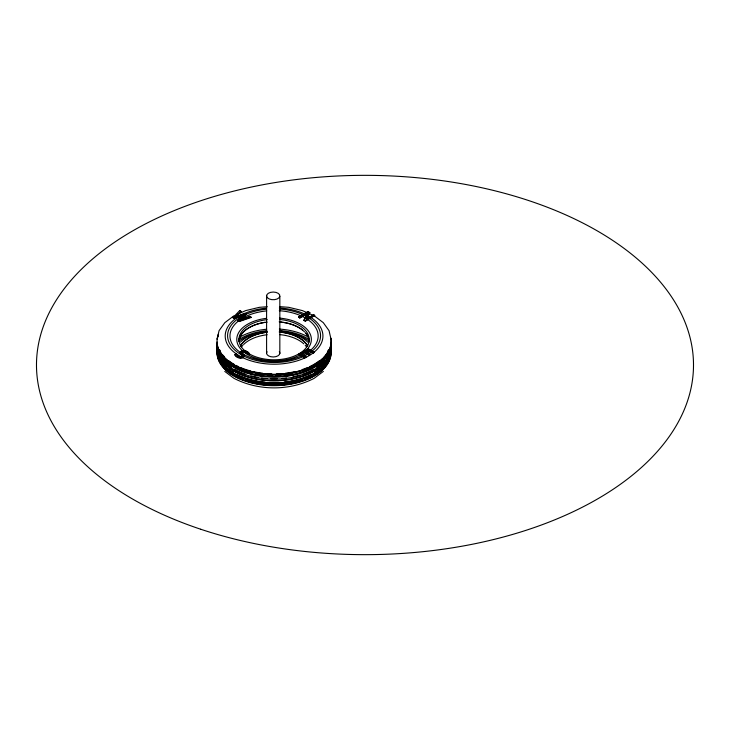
<?xml version="1.0" encoding="UTF-8"?>
<svg xmlns="http://www.w3.org/2000/svg" width="730" height="730" viewBox="0 0 730 730"><rect width="100%" height="100%" fill="white"/><g stroke="black" fill="none" stroke-linecap="round" stroke-linejoin="round"><path stroke-width="1.09" d="M217.075 339.322L219.073 330.663L224.858 322.633L233.883 315.844M242.041 352.946L242.214 352.572C245.307 349.433 247.096 356.058 249.249 353.767L248.392 352.289L245.627 350.728A4.216 2.436 0 0 0 243.245 350.491C239.458 350.345 239.595 354.47 242.451 355.893L242.305 356.623M303.945 320.452L307.877 312.933L299.82 317.587L298.652 316.92L299.82 318.061L307.877 313.407L303.945 320.452L305.341 321.255L314.694 315.378L313.535 314.712L306.125 318.983L309.766 312.54L308.005 311.518L298.652 316.92M306.646 318.535L309.766 312.54M244.377 356.012C242.105 359.196 236.693 357.709 234.896 354.661C237.031 352.353 239.504 359.808 242.506 355.802L240.17 352.398M240.243 352.526L241.849 351.258M323.363 371.406L314.146 378.35C289.5 391.043 258.621 391.043 233.983 378.35L224.767 371.406M232.824 317.285L234.193 318.079L243.82 314.666L243.82 315.141L234.193 318.545L232.824 317.76L239.787 310.505L241.064 311.71L235.17 317.295L244.815 313.882L246.074 314.612L240.115 320.233L246.074 314.137L244.815 313.407L235.17 316.82L241.064 311.245M240.115 319.758L249.843 316.309L251.056 317.486L239.358 321.529L237.962 320.716L243.82 314.666M237.962 320.716L243.82 315.141M298.652 317.395L308.005 311.993L309.766 313.015M308.899 317.851L310.752 316.784M303.945 319.977L305.341 320.78L314.694 315.378M244.322 355.857L242.114 353.338L242.214 352.097C245.307 348.958 247.096 355.583 249.249 353.302M305.843 357.335L301.234 354.205L305.843 356.861L304.738 357.974L298.889 354.123L308.243 348.721L314.082 352.572L312.978 353.21L308.379 350.555L305.815 352.033L308.379 350.081L312.978 352.736L314.082 352.097M301.691 352.973L307.303 349.734M301.234 354.205L304.711 352.198L309 354.671L310.104 354.032L309 355.145L304.711 352.672L301.234 354.68M298.889 354.123L304.738 357.499L305.843 356.861M236.912 314.493L245.718 310.597L259.396 307.321L267.29 306.728M241.867 356.961L239.23 357.116M240.115 320.233L243.035 319.202M244.979 318.508L249.843 316.784L251.056 317.486M237.962 320.251L239.358 321.054L251.056 317.012M279.709 306.637L288.733 307.321L302.402 310.597L307.303 312.759M245.627 351.203L246.366 351.468M309.255 313.626L314.146 315.798M314.694 315.853L313.535 314.712M310.186 350.327L314.082 352.572M241.064 311.71L239.787 310.505M305.815 351.559L310.104 354.032M306.673 352.526L310.104 354.506M236.447 354.232L236.684 354.962M247.068 351.814L249.249 353.767M237.56 356.185L238.217 356.66M314.247 315.844L323.271 322.633L329.048 330.663L331.055 339.322M242.114 352.873L244.322 355.382L244.377 356.486C242.105 359.671 236.693 358.184 234.896 355.136L234.896 354.661M312.978 352.736L312.978 353.21M309 354.671L309 355.145M308.379 350.081L308.379 350.555M308.243 348.721L308.243 349.195M308.005 311.518L308.005 311.993M305.341 320.78L305.341 321.255M304.738 357.499L304.738 357.974M304.711 352.198L304.711 352.672M299.82 317.587L299.82 318.061M279.836 296.325A6.661 3.851 0 0 1 269.251 298.981A6.661 3.851 0 0 1 270.565 292.365A6.661 3.851 0 0 1 279.836 296.325L279.836 353.576M266.596 295.449L266.596 352.7M249.843 316.309L249.843 316.784M247.762 354.159L247.762 354.634M247.662 354.105L247.662 354.579M246.074 314.137L246.074 314.612M244.815 313.407L244.815 313.882M239.358 321.054L239.358 321.529M236.447 353.758L236.538 354.287M234.193 318.079L234.193 318.545M279.334 351.604A6.661 3.851 0 0 1 273.33 356.979A6.661 3.851 0 0 1 267.016 351.723M239.75 337.123A48.527 28.014 0 0 1 266.678 329.239M279.344 329.075A48.527 28.014 0 0 1 308.379 337.123M238.464 339.934A46.483 26.837 0 0 1 266.35 330.726M279.581 330.544A46.483 26.837 0 0 1 308.781 339.34M238.81 341.312A44.439 25.66 0 0 1 262.563 332.15M285.567 332.15A44.439 25.66 0 0 1 309.319 341.312M240.453 342.115A38.809 22.402 0 0 1 267.317 331.247M279.69 331.146A38.809 22.402 0 0 1 307.677 342.115M240.38 346.002A35.314 20.385 0 0 1 266.915 332.168M279.188 331.958A35.314 20.385 0 0 1 307.741 346.002M240.544 346.057A35.14 20.285 0 0 1 267.198 332.25M279.791 332.132A35.14 20.285 0 0 1 307.576 346.057M241.603 346.878A35.14 20.285 0 0 1 242.898 345.263M243.628 344.496A35.14 20.285 0 0 1 267.198 334.741M279.791 334.623A35.14 20.285 0 0 1 303.826 343.848M305.231 345.263A35.14 20.285 0 0 1 306.527 346.878M279.38 307.951A48.864 28.215 0 0 1 320.379 344.998A48.864 28.215 0 0 1 248.912 360.182A48.864 28.215 0 0 1 238.527 316.628M239.513 316.044A48.864 28.215 0 0 1 266.623 308.106M306.928 316.71A46.483 26.837 0 0 1 304.264 356.094M302.357 356.979A46.483 26.837 0 0 1 231.446 346.403A46.483 26.837 0 0 1 266.35 309.228M279.581 309.046A46.483 26.837 0 0 1 306.071 316.227M307.211 319.202A44.101 25.459 0 0 1 304.218 354.57A44.101 25.459 0 0 1 242.88 353.995M239.978 352.152A44.101 25.459 0 0 1 239.075 320.497M240.918 319.202A44.101 25.459 0 0 1 266.742 310.889M279.298 310.715A44.101 25.459 0 0 1 305.249 317.988M279.471 318.098A37.294 21.526 0 0 1 306.363 350.163M300.432 354.625A37.294 21.526 0 0 1 241.247 349.615A37.294 21.526 0 0 1 266.514 318.316M279.791 319.494A35.14 20.285 0 0 1 304.702 349.442A35.14 20.285 0 0 1 247.434 352.745M245.024 350.929A35.14 20.285 0 0 1 267.198 319.612M238.975 340.937A35.14 20.285 0 0 1 267.198 322.094M279.791 321.976A35.14 20.285 0 0 1 304.492 331.849M305.231 332.615A35.14 20.285 0 0 1 307.576 335.9M308.005 336.74A35.14 20.285 0 0 1 309.201 341.996M238.801 340.956A35.314 20.385 0 0 1 264.926 322.322M279.188 321.839A35.314 20.385 0 0 1 282.218 322.176M283.204 322.322A35.314 20.385 0 0 1 302.476 329.905M306.062 333.391A35.314 20.385 0 0 1 307.741 335.891M331.082 349.98A57.013 32.914 0 0 1 271.268 382.858A57.013 32.914 0 0 1 217.321 346.759M330.809 346.759A57.013 32.914 0 0 1 331.046 348.913M330.809 338.793A57.013 32.914 0 0 1 276.852 374.891A57.013 32.914 0 0 1 217.047 342.014M217.321 338.793A57.013 32.914 0 0 1 218.544 334.532M331.082 341.385A57.013 32.914 0 0 1 267.545 374.079A57.013 32.914 0 0 1 218.544 333.902M330.809 338.163A57.013 32.914 0 0 1 331.046 340.317M331.082 352.763A57.013 32.914 0 0 1 274.06 385.677A57.013 32.914 0 0 1 217.047 352.763M331.082 352.134A57.013 32.914 0 0 1 274.06 385.048A57.013 32.914 0 0 1 217.047 352.134M331.082 350.61A57.013 32.914 0 0 1 274.06 383.533A57.013 32.914 0 0 1 217.047 350.61M330.955 345.81A57.013 32.914 0 0 1 275.922 380.859A57.013 32.914 0 0 1 217.047 347.954M330.389 349.013A56.356 32.54 0 0 1 273.148 380.494A56.356 32.54 0 0 1 217.704 347.954M331.082 346.184A57.013 32.914 0 0 1 274.06 379.107A57.013 32.914 0 0 1 217.047 346.184M331.082 344.168A57.013 32.914 0 0 1 274.06 377.082A57.013 32.914 0 0 1 217.047 344.168M331.082 343.529A57.013 32.914 0 0 1 274.06 376.452A57.013 32.914 0 0 1 217.047 343.529M328.053 362.089A56.356 32.54 0 0 1 273.248 385.294A56.356 32.54 0 0 1 219.63 361.186M328.053 361.459A56.356 32.54 0 0 1 327.031 363.248M324.421 366.743A56.356 32.54 0 0 1 322.87 368.404M320.516 370.557A56.356 32.54 0 0 1 314.931 374.536M310.296 377.054A56.356 32.54 0 0 1 305.359 379.189M300.267 380.941A56.356 32.54 0 0 1 289.737 383.387M287.565 383.724A56.356 32.54 0 0 1 283.112 384.245M278.586 384.564A56.356 32.54 0 0 1 269.543 384.564M265.017 384.245A56.356 32.54 0 0 1 260.564 383.724M258.393 383.387A56.356 32.54 0 0 1 247.862 380.941M242.771 379.189A56.356 32.54 0 0 1 237.825 377.054M233.189 374.536A56.356 32.54 0 0 1 225.26 368.404M224.466 367.582A56.356 32.54 0 0 1 222.997 365.885M220.56 362.354A56.356 32.54 0 0 1 219.63 360.556M328.053 359.936A56.356 32.54 0 0 1 280.612 382.931A56.356 32.54 0 0 1 225.26 366.88M224.466 366.059A56.356 32.54 0 0 1 219.63 359.032M328.053 359.306A56.356 32.54 0 0 1 327.031 361.104M324.421 364.589A56.356 32.54 0 0 1 322.87 366.25M320.516 368.404A56.356 32.54 0 0 1 314.931 372.382M310.296 374.901A56.356 32.54 0 0 1 302.238 378.158M301.262 378.478A56.356 32.54 0 0 1 289.737 381.233M288.651 381.407A56.356 32.54 0 0 1 284.235 381.982M278.586 382.41A56.356 32.54 0 0 1 269.543 382.41M265.017 382.1A56.356 32.54 0 0 1 259.478 381.407M258.393 381.233A56.356 32.54 0 0 1 246.868 378.478M245.882 378.158A56.356 32.54 0 0 1 237.825 374.901M233.189 372.382A56.356 32.54 0 0 1 228.463 369.106M224.466 365.429A56.356 32.54 0 0 1 222.997 363.741M220.56 360.209A56.356 32.54 0 0 1 219.63 358.403M328.5 354.607A56.356 32.54 0 0 1 327.031 357.308M324.421 360.802A56.356 32.54 0 0 1 316.911 367.327M313.042 369.69A56.356 32.54 0 0 1 302.238 374.362M300.267 374.992A56.356 32.54 0 0 1 292.967 376.835M286.461 377.93A56.356 32.54 0 0 1 281.99 378.405M277.455 378.669A56.356 32.54 0 0 1 270.675 378.669M267.271 378.487A56.356 32.54 0 0 1 261.668 377.93M258.393 377.437A56.356 32.54 0 0 1 250.928 375.859M245.882 374.362A56.356 32.54 0 0 1 235.087 369.69M231.218 367.327A56.356 32.54 0 0 1 222.997 359.945M221.099 357.308A56.356 32.54 0 0 1 220.068 355.51M328.5 352.581A56.356 32.54 0 0 1 323.664 359.616M322.87 360.428A56.356 32.54 0 0 1 266.705 376.424A56.356 32.54 0 0 1 219.63 352.581M328.5 351.951A56.356 32.54 0 0 1 327.569 353.758M319.658 362.655A56.356 32.54 0 0 1 313.918 366.542M313.042 367.035A56.356 32.54 0 0 1 309.347 368.905M307.385 369.772A56.356 32.54 0 0 1 302.238 371.707M291.89 374.399A56.356 32.54 0 0 1 289.737 374.782M288.651 374.964A56.356 32.54 0 0 1 285.357 375.412M280.849 375.831A56.356 32.54 0 0 1 275.192 376.06M272.938 376.06A56.356 32.54 0 0 1 267.271 375.831M262.773 375.412A56.356 32.54 0 0 1 259.478 374.964M258.393 374.782A56.356 32.54 0 0 1 256.23 374.399M250.928 373.203A56.356 32.54 0 0 1 246.868 372.026M245.882 371.707A56.356 32.54 0 0 1 240.745 369.772M238.783 368.905A56.356 32.54 0 0 1 235.087 367.035M234.211 366.542A56.356 32.54 0 0 1 228.463 362.655M224.466 358.977A56.356 32.54 0 0 1 222.997 357.289M220.56 353.758A56.356 32.54 0 0 1 219.63 351.951M328.5 350.437A56.356 32.54 0 0 1 323.664 357.463M322.87 358.284A56.356 32.54 0 0 1 266.705 374.271A56.356 32.54 0 0 1 219.63 350.437M328.5 349.807A56.356 32.54 0 0 1 327.569 351.604M319.658 360.501A56.356 32.54 0 0 1 313.918 364.389M313.042 364.881A56.356 32.54 0 0 1 309.347 366.752M307.385 367.628A56.356 32.54 0 0 1 302.238 369.562M295.102 371.57A56.356 32.54 0 0 1 285.357 373.258M280.849 373.678A56.356 32.54 0 0 1 276.314 373.897M271.806 373.897A56.356 32.54 0 0 1 267.271 373.678M262.773 373.258A56.356 32.54 0 0 1 253.027 371.57M250.928 371.05A56.356 32.54 0 0 1 246.868 369.882M245.882 369.562A56.356 32.54 0 0 1 240.745 367.628M238.783 366.752A56.356 32.54 0 0 1 235.982 365.365M234.211 364.389A56.356 32.54 0 0 1 228.463 360.501M224.466 356.833A56.356 32.54 0 0 1 222.997 355.136M220.56 351.604A56.356 32.54 0 0 1 219.63 349.807M200.75 529.25A328.5 189.654 0 0 0 693.5 365A328.5 189.654 0 0 0 200.75 200.75A328.5 189.654 0 0 0 200.75 529.25"/></g></svg>
